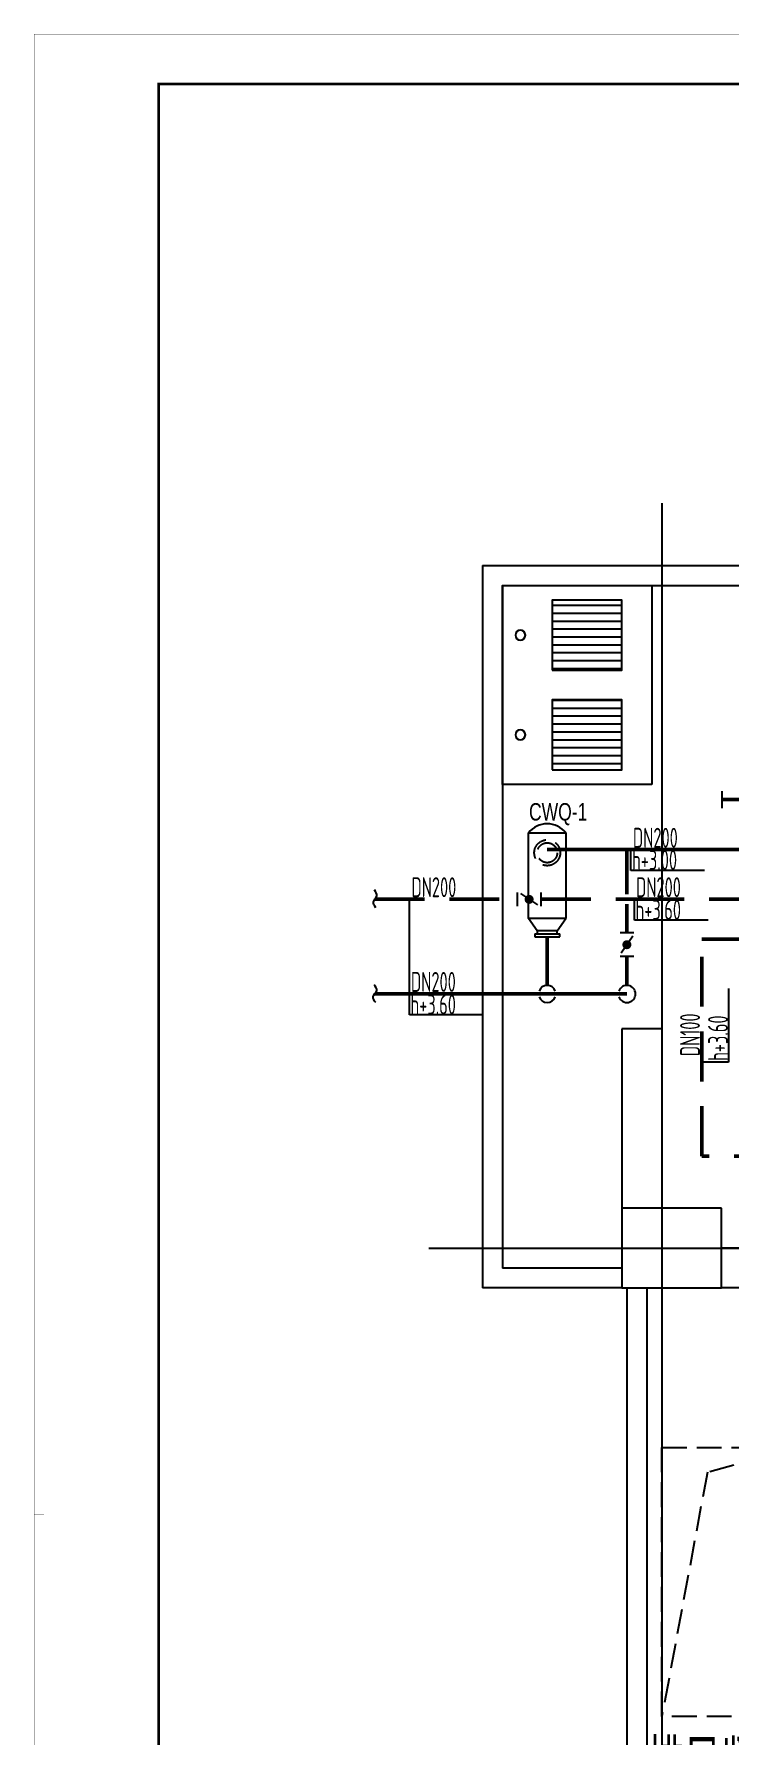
# Model space of a CAD drawing. Extents: x -253824 to 107923, y -224968 to 180578.
# Drawn here: x -211774 to -204789, y 13355 to 30432 of the extents above; entities that cross this region are included whole.
import ezdxf
from ezdxf.enums import TextEntityAlignment as Align

# ---------------------------------------------------------------- set-up
doc = ezdxf.new("R2010")
doc.units = 0
doc.header["$LTSCALE"] = 1000
doc.header["$MEASUREMENT"] = 0
doc.linetypes.add('DASH', pattern=[0.35, 0.25, -0.1])
doc.linetypes.add('DASHED', pattern=[0.75, 0.5, -0.25])
doc.layers.get('0').update_dxf_attribs({"linetype": 'CONTINUOUS'})
for name, color, linetype in [('02-TEXT_房间', 7, 'CONTINUOUS'), ('A-TECH_结构', 21, 'CONTINUOUS'), ('A_STR-砌块墙', 121, 'CONTINUOUS'), ('A_STR-砼墙', 51, 'CONTINUOUS'), ('A_STR-砼柱', 51, 'CONTINUOUS'), ('ACS_COM_BZ', 3, 'CONTINUOUS'), ('ACS_KT_FM', 3, 'CONTINUOUS'), ('AXIS', 3, 'CONTINUOUS'), ('AXIS_TEXT', 7, 'CONTINUOUS'), ('DOOR_FIRE', 220, 'CONTINUOUS'), ('DOOR_FIRE_TEXT', 7, 'CONTINUOUS'), ('DOTE', 1, 'CONTINUOUS'), ('改造', 7, 'CONTINUOUS'), ('集水坑&', 6, 'CONTINUOUS')]:
    doc.layers.add(name, color=color, linetype=linetype)
doc.layers.add('04-不打印_辅助线', color=165, linetype='CONTINUOUS', plot=False)
doc.layers.add('ACS_KT_RG', color=6, linetype='CONTINUOUS', lineweight=50)
doc.layers.add('ACS_KT_RH', color=6, linetype='DASHED', lineweight=50)
doc.styles.add('_TCH_SPACE', font='ros.shx', dxfattribs={"width": 0.75, "height": 5, "bigfont": 'jd.shx'})
doc.styles.add('_TCH_WINDOW', font='ros.shx', dxfattribs={"width": 0.65, "height": 3.5, "bigfont": 'jd.shx'})
doc.styles.add('COMPLEX', font='COMPLEX')
doc.styles.add('HZF', font='ros.shx', dxfattribs={"width": 0.75, "bigfont": 'jd.shx'})
doc.styles.add('等高', font='ros1.shx', dxfattribs={"width": 0.7, "bigfont": 'jd.shx'})

# ---------------------------------------------------------------- blocks, each defined once
blk = doc.blocks.new('12ddddddj')
at = {"layer": '集水坑&', "linetype": 'Continuous'}
h = blk.add_hatch(dxfattribs=at)
h.set_pattern_fill('ANSI31', color=256, scale=50, angle=135)
h.set_pattern_definition([(180, (350, -250), (-7e-15, -79.375), [])])
h.paths.add_polyline_path([(3014056, 294593), (3014756, 294593), (3014756, 293893), (3014056, 293893)])
h.paths.add_polyline_path([(3014056, 293593), (3014756, 293593), (3014756, 292893), (3014056, 292893)])
for points in [[(3015056, 294743), (3013556, 294743), (3013556, 292743), (3015056, 292743)], [(3014056, 294593), (3014756, 294593), (3014756, 293893), (3014056, 293893)], [(3014056, 293593), (3014756, 293593), (3014756, 292893), (3014056, 292893)]]:
    blk.add_lwpolyline(points, close=True, dxfattribs=at)
for centre in [(3013736, 294243), (3013736, 293243)]:
    blk.add_circle(centre, 50, dxfattribs=at)
blk = doc.blocks.new('_AXISO')
blk.add_circle((0, 0), 0.5)
at = {"layer": 'AXIS_TEXT', "style": 'COMPLEX', "width": 1.041667}
blk.add_attdef('A', text='', height=0.56, dxfattribs=at).set_placement((-0.25, -0.28), (0.25, -0.28), align=Align.FIT)
blk = doc.blocks.new('h1')
at = {"layer": 'A-TECH_结构', "linetype": 'DASH'}
for points in [[(-2, -2001), (1398, -2001), (1398, -4700), (-2, -4700), (-2, -2001)], [(1398, -2001), (455, -2250), (-2, -4700)]]:
    blk.add_lwpolyline(points, dxfattribs=at)
at = {"layer": 'A_STR-砌块墙'}
for p, q in [((-1802, 6850), (10348, 6850)), ((-1802, 6850), (-1802, -400)), ((10348, 6450), (10348, 6850)), ((-1602, 6650), (10148, 6650)), ((-1602, 6650), (-1602, -200)), ((10148, 6650), (10148, 6450)), ((10148, 6450), (10348, 6450)), ((10348, 4950), (10148, 4950)), ((10148, 4950), (10148, 1950)), ((10348, 1950), (10348, 4950)), ((10148, 1950), (10148, 1950)), ((10148, 1950), (10148, -300)), ((10348, 1950), (10348, -200)), ((-402, -200), (-1602, -200)), ((10148, -300), (10148, -4700)), ((10373, -200), (10348, -200)), ((10373, -400), (10373, -200)), ((-402, -400), (-1802, -400)), ((-352, -400), (-352, -6299)), ((-152, -400), (-152, -6299)), ((1398, -400), (1398, -4800)), ((1598, -400), (1398, -400)), ((1598, -400), (1598, -4700)), ((10348, -400), (10373, -400)), ((10348, -400), (10348, -4700)), ((10148, -4700), (1598, -4700)), ((10348, -4700), (10348, -4700)), ((10348, -4900), (10348, -4700)), ((1398, -4800), (1398, -6299)), ((10148, -4900), (1598, -4900)), ((1598, -4900), (1598, -6299)), ((10148, -4900), (10148, -6299)), ((10348, -4900), (10348, -4900)), ((10348, -4900), (10348, -6299))]:
    blk.add_line(p, q, dxfattribs=at)
at = {"layer": 'A_STR-砼墙'}
for p, q in [((-402, 2200), (-402, 400)), ((-2, 2200), (-402, 2200)), ((-2, 2200), (-2, 400)), ((2798, 0), (598, 0)), ((2798, -400), (2798, 0)), ((2798, -400), (598, -400))]:
    blk.add_line(p, q, dxfattribs=at)
at = {"layer": 'A_STR-砼柱'}
for p, q in [((598, 400), (-402, 400)), ((-402, 400), (-402, -400)), ((598, -400), (598, 400)), ((8898, 400), (7898, 400)), ((7898, 400), (7898, -400)), ((8898, -400), (8898, 400)), ((-402, -400), (598, -400)), ((7898, -400), (8898, -400))]:
    blk.add_line(p, q, dxfattribs=at)
at = {"layer": 'AXIS'}
for p, q in [((11192, 0), (12192, 0)), ((0, -6977), (0, -7977)), ((8398, -6977), (8398, -7977))]:
    blk.add_line(p, q, dxfattribs=at)
at = {"layer": 'DOOR_FIRE'}
for p, q in [((10248, 6450), (10979, 6450)), ((10248, 6450), (10248, 6412)), ((10248, 6412), (10979, 6412)), ((10979, 6412), (10979, 6450)), ((10248, 4987), (10979, 4987)), ((10248, 4950), (10248, 4987)), ((10979, 4987), (10979, 4950)), ((10248, 4950), (10979, 4950)), ((10373, -300), (10373, -1324)), ((10373, -300), (10425, -300)), ((10425, -300), (10425, -1324)), ((10425, -1324), (10373, -1324))]:
    blk.add_line(p, q, dxfattribs=at)
for centre, radius, start, end in [((10248, 6431), 731, 270, 358.5308), ((10248, 4969), 731, 1.4693, 90), ((10399, -300), 1024, 271.4691, 339.0071)]:
    blk.add_arc(centre, radius, start, end, dxfattribs=at)
at = {"layer": 'DOTE'}
for p, q in [((0, -6977), (0, 7474)), ((8398, -6977), (8398, 7474)), ((-2339, 0), (11192, 0))]:
    blk.add_line(p, q, dxfattribs=at)
at = {"layer": 'AXIS', "xscale": 800, "yscale": 800, "zscale": 800}
for p in [(12592, 0), (0, -8377), (8398, -8377)]:
    blk.add_blockref('_AXISO', p, dxfattribs=at)
at = {"layer": '集水坑&', "color": 1, "linetype": 'Continuous', "xscale": -1, "rotation": 180.0000022069715}
blk.add_blockref('12ddddddj', (-3015158, 299393), dxfattribs=at)
at = {"layer": '02-TEXT_房间', "color": 6, "style": '_TCH_SPACE', "width": 0.75}
blk.add_text('北换热站', height=173.6, rotation=359.1019, dxfattribs=at).set_placement((4192, 2240))
at = {"layer": '02-TEXT_房间', "style": '_TCH_SPACE', "width": 0.75}
blk.add_text('排风竖井', height=520.9, rotation=0, dxfattribs=at).set_placement((-152, -5450))
at = {"layer": '04-不打印_辅助线', "style": '_TCH_SPACE', "width": 0.529412}
blk.add_text('135', height=148.7, rotation=0.0499, dxfattribs=at).set_placement((4455, 2867))
at = {"layer": 'DOOR_FIRE_TEXT', "style": '_TCH_WINDOW'}
for s, height, rotation, width, p in [('甲', 174, 90, 0.65, (9813, 5564)), ('FGM1521', 148.8, 90, 0.458824, (9813, 5216)), ('FM2128', 148.8, 359.9998, 0.458824, (11238, 274)), ('甲', 174, 359.9998, 0.65, (11536, 274))]:
    blk.add_text(s, height=height, rotation=rotation, dxfattribs=dict(at, width=width)).set_placement(p)
blk = doc.blocks.new('H-PICPNT-91')
for p, q in [((-1.48, 0.87), (-1.48, -0.84)), ((1.07, 0.73), (-1.07, -0.7)), ((1.48, 0.87), (1.48, -0.84))]:
    blk.add_line(p, q)
at = {"const_width": 0.566}
blk.add_lwpolyline([(-0.28, 0, 1), (0.28, 0, 1)], format="xyb", close=True, dxfattribs=at)
blk = doc.blocks.new('H-PICPNT-69')
for start, end in [(19.4712, 160.5288), (199.4712, 340.5288)]:
    blk.add_arc((0, 0), 1.43, start, end)
blk = doc.blocks.new('cwq-2')
at = {"layer": 'ACS_COM_BZ'}
for p, q in [((-189, 1043), (188, 1043)), ((-189, 182), (-189, 1043)), ((188, 1043), (188, 182)), ((188, 182), (-189, 182)), ((-100, 60), (-189, 182)), ((100, 60), (188, 182)), ((-125, 30), (125, 30)), ((-125, 30), (-125, 0)), ((-125, 0), (125, 0)), ((100, 60), (-100, 60)), ((-100, 60), (-100, 30)), ((-100, 30), (100, 30)), ((100, 30), (100, 60)), ((125, 0), (125, 30))]:
    blk.add_line(p, q, dxfattribs=at)
at = {"layer": 'ACS_COM_BZ', "linetype": 'DASH'}
for radius in [130, 100]:
    blk.add_circle((0, 843), radius, dxfattribs=at)
at = {"layer": 'ACS_COM_BZ'}
blk.add_arc((0, 891), 242, 38.9094, 141.0906, dxfattribs=at)
blk = doc.blocks.new('H-PICPNT-66')
blk.add_arc((0, 0), 1.43, 199.4712, 160.5288)
blk = doc.blocks.new('图框-A1')
for points, const_width in [([(0, 0), (841, 0), (841, 594), (0, 594)], 0.05), ([(766, 584), (25, 584), (25, 10), (766, 10)], 0.5)]:
    blk.add_lwpolyline(points, close=True, dxfattribs=dict(const_width=const_width))
at = {"const_width": 0.05}
blk.add_lwpolyline([(0, 297), (2, 297)], dxfattribs=at)

msp = doc.modelspace()

# ---------------------------------------------------------------- linework, layer by layer
at = {"layer": 'ACS_COM_BZ'}
for p, q in [((-204868, 22665), (-204868, 22836)), ((-205783, 22040), (-205783, 22250)), ((-205044, 22040), (-205783, 22040)), ((-208007, 20590), (-208007, 21750)), ((-205748, 21540), (-205748, 21750)), ((-205009, 21540), (-205748, 21540)), ((-204805, 20855), (-204805, 20116)), ((-207268, 20590), (-208007, 20590)), ((-204805, 20116), (-205073, 20116))]:
    msp.add_line(p, q, dxfattribs=at)
for points in [[(-208344, 21664), (-208368, 21724), (-208334, 21784), (-208358, 21844)], [(-208345, 20713), (-208369, 20773), (-208335, 20833), (-208359, 20893)]]:
    msp.add_spline(points, degree=3, dxfattribs=at)
at = {"layer": 'ACS_KT_RG'}
for p, q in [((-198723, 22750), (-204868, 22750)), ((-199193, 22250), (-206623, 22250)), ((-205823, 22250), (-205823, 21800)), ((-205823, 21700), (-205823, 21413)), ((-206623, 21374), (-206623, 20886)), ((-205823, 21176), (-205823, 20886)), ((-205823, 20800), (-208354, 20800))]:
    msp.add_line(p, q, dxfattribs=at)
at = {"layer": 'ACS_KT_RH'}
for p, q in [((-208354, 21750), (-206923, 21750)), ((-206686, 21750), (-205748, 21750)), ((-205748, 21750), (-199193, 21750)), ((-205073, 21350), (-202508, 21350)), ((-205073, 19173), (-205073, 21350)), ((-202748, 19173), (-205073, 19173))]:
    msp.add_line(p, q, dxfattribs=at)

# ---------------------------------------------------------------- block references
at = {"xscale": 50, "yscale": 50, "zscale": 50}
msp.add_blockref('图框-A1', (-211773, 731), dxfattribs=at)
for name, p in [('h1', (-205471, 18250)), ('cwq-2', (-206623, 21374))]:
    msp.add_blockref(name, p)
at = {"layer": 'ACS_KT_FM', "xscale": -80, "yscale": 80, "zscale": 1.25}
msp.add_blockref('H-PICPNT-91', (-206805, 21749), dxfattribs=at)
at = {"layer": 'ACS_KT_FM', "xscale": -80, "yscale": 80, "zscale": 1.25, "rotation": 270}
msp.add_blockref('H-PICPNT-91', (-205824, 21294), dxfattribs=at)
at = {"layer": 'ACS_KT_FM', "xscale": 60, "yscale": 60}
for name, p in [('H-PICPNT-69', (-206623, 20800)), ('H-PICPNT-66', (-205823, 20800))]:
    msp.add_blockref(name, p, dxfattribs=at)

# ---------------------------------------------------------------- texts
at = {"layer": 'ACS_COM_BZ', "style": '等高', "width": 0.7}
for s, rotation, p in [('DN200', 0, (-205763, 22267)), ('h+3.00', 0, (-205772, 22044)), ('DN200', 0, (-207986, 21771)), ('DN200', 0, (-205732, 21771)), ('h+3.60', 0, (-205737, 21544)), ('DN200', 0, (-207991, 20821)), ('h+3.60', 0, (-207996, 20594)), ('DN100', 90, (-205090, 20176)), ('h+3.60', 90, (-204809, 20128))]:
    msp.add_text(s, height=200, rotation=rotation, dxfattribs=at).set_placement(p)
at = {"layer": '改造', "color": 6, "style": 'HZF', "width": 0.75}
msp.add_text('CWQ-1', height=175, dxfattribs=at).set_placement((-206806, 22540))

doc.saveas('drawing.dxf')
